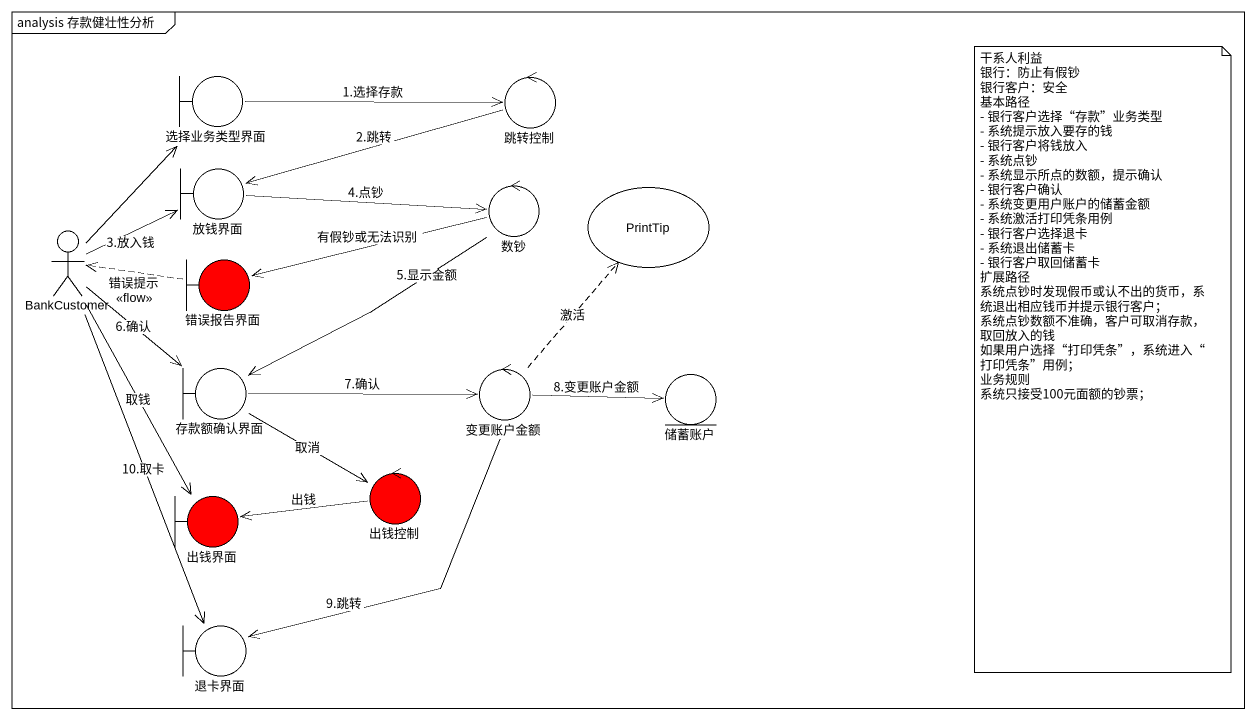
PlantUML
@startuml
mainframe analysis 存款健壮性分析
boundary 选择业务类型界面
control 跳转控制
boundary 放钱界面
control 数钞
usecase PrintTip
actor BankCustomer
boundary 错误报告界面 #FF0000
boundary 存款额确认界面
control 变更账户金额
entity 储蓄账户
boundary 出钱界面 #FF0000
control 出钱控制 #FF0000
boundary 退卡界面
选择业务类型界面 -right-> 跳转控制 : 1.选择存款
跳转控制 -left-> 放钱界面 : 2.跳转
放钱界面 -right-> 数钞 : 4.点钞
数钞 -left-> 错误报告界面 : 有假钞或无法识别
数钞 --> 存款额确认界面 : 5.显示金额
BankCustomer -up-> 选择业务类型界面
BankCustomer -right-> 放钱界面 : 3.放入钱
BankCustomer --> 存款额确认界面 : 6.确认
BankCustomer --> 出钱界面 : 取钱
BankCustomer --> 退卡界面 : 10.取卡
错误报告界面 .left.> BankCustomer : 错误提示\n<<flow>>
存款额确认界面 -right-> 变更账户金额 : 7.确认
存款额确认界面 --> 出钱控制 : 取消
变更账户金额 .up.> PrintTip : 激活
变更账户金额 -right-> 储蓄账户 : 8.变更账户金额
变更账户金额 --> 退卡界面 : 9.跳转
出钱控制 -left-> 出钱界面 : 出钱
note as N1
  干系人利益
  银行：防止有假钞
  银行客户：安全
  基本路径
  - 银行客户选择“存款”业务类型
  - 系统提示放入要存的钱
  - 银行客户将钱放入
  - 系统点钞
  - 系统显示所点的数额，提示确认
  - 银行客户确认
  - 系统变更用户账户的储蓄金额
  - 系统激活打印凭条用例
  - 银行客户选择退卡
  - 系统退出储蓄卡
  - 银行客户取回储蓄卡
  扩展路径
  系统点钞时发现假币或认不出的货币，系统退出相应钱币并提示银行客户；
  系统点钞数额不准确，客户可取消存款，取回放入的钱
  如果用户选择“打印凭条”，系统进入“打印凭条”用例；
  业务规则
  系统只接受100元面额的钞票；
end note
@enduml
